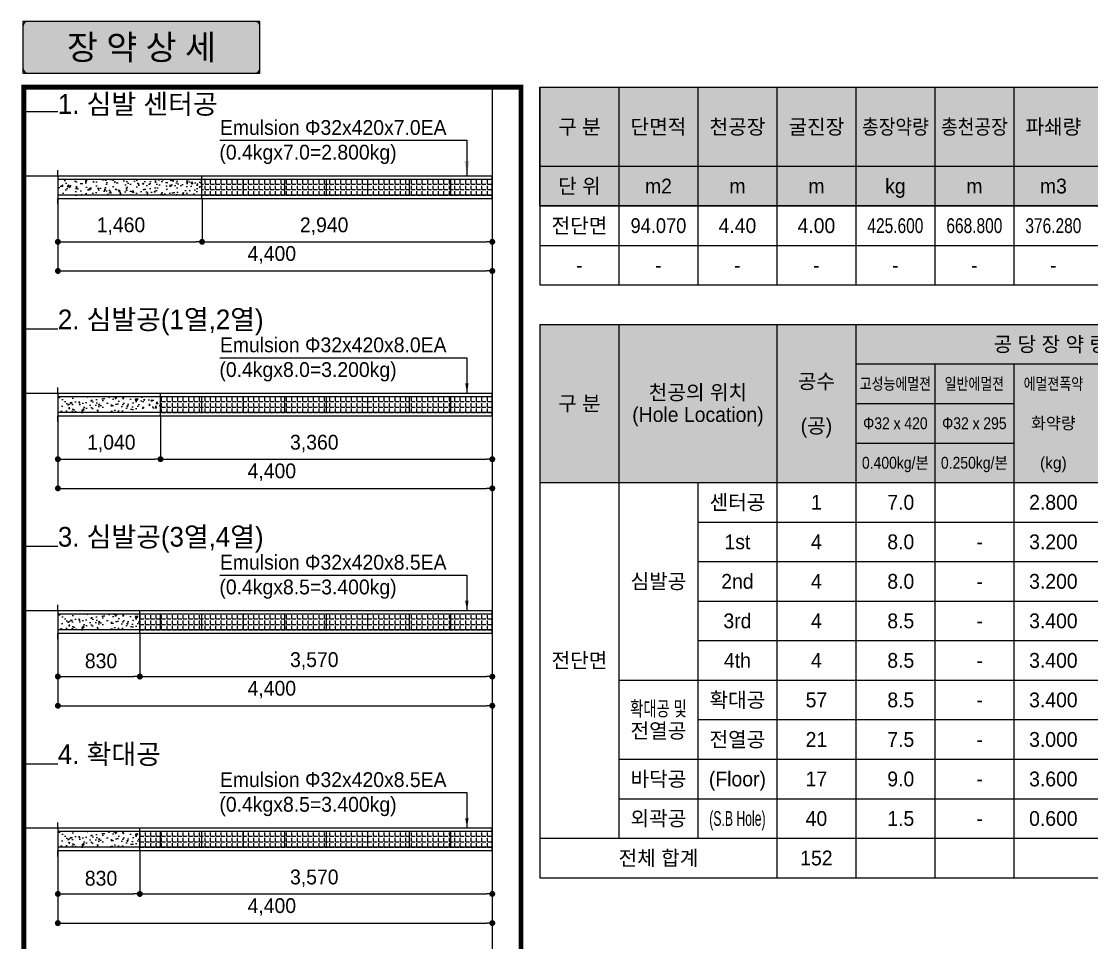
# Model space of a CAD drawing. Extents: x -689 to 317106, y 182884 to 219577.
# Drawn here: x 43775 to 54614, y 192654 to 201977 of the extents above; entities that cross this region are included whole.
import ezdxf
from ezdxf.enums import TextEntityAlignment as Align

# ---------------------------------------------------------------- set-up
doc = ezdxf.new("R2010")
doc.units = 0
doc.header["$LTSCALE"] = 500
doc.header["$MEASUREMENT"] = 0
doc.layers.get('DEFPOINTS').update_dxf_attribs({"color": 55})
doc.layers.add('0-21', color=21, linetype='Continuous', plot=False)
doc.layers.add('0-250line', color=250, linetype='Continuous', lineweight=9, true_color=0x333333)
doc.layers.add('0-251', color=7, linetype='Continuous', true_color=0x6e6e6e)
doc.layers.add('0-253', color=7, linetype='Continuous', true_color=0xcfcfcf)
for name, color, linetype in [('0-255', 52, 'Continuous'), ('A-DIM01', 1, 'Continuous'), ('CS-TABL-LIN1', 4, 'Continuous'), ('CS-TABL-LIN2', 1, 'Continuous'), ('CS-TABL-TEX2', 6, 'Continuous'), ('CS-TABL-TEX3', 7, 'Continuous'), ('TITLE', 6, 'Continuous'), ('TU-BLOCK-EXP', 1, 'Continuous'), ('TU-BLOCK-LIN', 3, 'Continuous'), ('TU-BLOCK-MA', 6, 'Continuous'), ('TU-HOLE-EXEC', 3, 'Continuous'), ('TU-HOLE-LIN1', 1, 'Continuous'), ('TU-LEAD-AR', 1, 'Continuous'), ('TU-LEAD-LINE', 1, 'Continuous'), ('TU-LEAD-TEX1', 3, 'Continuous'), ('TU-전색', 7, 'Continuous')]:
    doc.layers.add(name, color=color, linetype=linetype)
doc.styles.add('GTXT', font='')
doc.styles.add('돋움', font='')
doc.styles.add('돋움체', font='')
doc.styles.add('맑은고딕(굵게)', font='malgunbd.ttf')
doc.styles.add('일반문자', font='')
doc.styles.get('GTXT').set_extended_font_data('Dotum')
doc.styles.get('돋움').set_extended_font_data('Dotum')
doc.styles.get('돋움체').set_extended_font_data('Dotum')
doc.styles.get('일반문자').set_extended_font_data('Dotum')
doc.linetypes.add('CFZ008', pattern='A,0.9,-0.2,[106,KHCLINE.shx,S=0.00606,R=180,X=0,Y=0],0.9', length=2)
doc.dimstyles.new('D_50', dxfattribs={"dimscale": 50, "dimtxt": 3, "dimasz": 1.2, "dimexe": 0, "dimexo": 0, "dimgap": 1.2, "dimtad": 1, "dimdec": 0, "dimrnd": 0.0005, "dimdsep": 46, "dimlunit": 6, "dimtxsty": '돋움체', "dimblk": 'DOT', "dimcen": 0.09, "dimclrd": 1, "dimclre": 1, "dimclrt": 1, "dimaunit": 1, "dimadec": 0, "dimazin": 0, "dimtfac": 1, "dimtdec": 0, "dimtix": 1, "dimtmove": 2, "dimatfit": 0, "dimfxl": 1, "dimtvp": 2, "dimtolj": 1, "dimtzin": 0, "dimlwd": -1, "dimlwe": -1, "dimarcsym": 0})

# ---------------------------------------------------------------- blocks, each defined once
blk = doc.blocks.new('재료표제목')
at = {"layer": '0-253'}
h = blk.add_hatch(color=256, dxfattribs=at)
h.dxf.hatch_style = 1
h.paths.add_polyline_path([(0, 1600), (14400, 1600), (14400, 0), (0, 0)])
at = {"layer": 'CS-TABL-LIN1'}
for p, q in [((0, 1600), (0, 0)), ((0, 1600), (14400, 1600)), ((0, 0), (14400, 0))]:
    blk.add_line(p, q, dxfattribs=at)
at = {"layer": 'CS-TABL-LIN2'}
for p, q in [((800, 1600), (800, 0)), ((2400, 1600), (2400, 0)), ((3200, 1600), (3200, 0)), ((3200, 1200), (13600, 1200)), ((4000, 1200), (4000, 0)), ((4800, 1200), (4800, 0)), ((3200, 800), (4800, 800)), ((3200, 400), (4800, 400))]:
    blk.add_line(p, q, dxfattribs=at)
at = {"layer": 'CS-TABL-TEX2', "style": '일반문자'}
for s, height, p in [('공 당 장 약 량 (kg/Hole)', 150, (5600, 1400)), ('공수', 150, (2800, 1025)), ('천공의 위치', 150, (1600, 912)), ('구 분', 150, (400, 800)), ('(Hole Location)', 150, (1600, 688)), ('(공)', 150, (2800, 575)), ('화약량', 120, (5200, 600)), ('(kg)', 120, (5200, 200))]:
    blk.add_text(s, height=height, dxfattribs=at).set_placement(p, align=Align.MIDDLE_CENTER)
for s, width, p in [('고성능에멀젼', 0.8, (3600, 1000)), ('일반에멀젼', 0.8, (4400, 1000)), ('에멀젼폭약', 0.8, (5200, 1000)), ('Φ32ⅹ420', 0.9, (3600, 600)), ('Φ32ⅹ295', 0.9, (4400, 600)), ('0.400kg/본', 0.9, (3600, 200)), ('0.250kg/본', 0.9, (4400, 200))]:
    blk.add_text(s, height=120, dxfattribs=dict(at, width=width)).set_placement(p, align=Align.MIDDLE_CENTER)
blk = doc.blocks.new('장약제원제목')
at = {"layer": '0-253'}
h = blk.add_hatch(color=256, dxfattribs=at)
h.dxf.hatch_style = 1
h.paths.add_polyline_path([(500931, 27019), (515331, 27019), (515331, 25819), (500931, 25819)])
at = {"color": 4}
blk.add_lwpolyline([(500931, 27019), (515331, 27019), (515331, 25819), (500931, 25819)], close=True, dxfattribs=at)
at = {"layer": 'CS-TABL-LIN1'}
for p, q in [((500931, 27019), (500931, 25819)), ((500931, 27019), (515331, 27019)), ((500931, 25819), (515331, 25819))]:
    blk.add_line(p, q, dxfattribs=at)
at = {"layer": 'CS-TABL-LIN2'}
for p, q in [((501731, 27019), (501731, 25819)), ((502531, 27019), (502531, 25819)), ((503331, 27019), (503331, 25819)), ((504131, 27019), (504131, 25819)), ((504931, 27019), (504931, 25819)), ((505731, 27019), (505731, 25819)), ((500931, 26219), (515331, 26219))]:
    blk.add_line(p, q, dxfattribs=at)
at = {"layer": 'CS-TABL-TEX2', "style": '일반문자'}
for s, p in [('구 분', (501331, 26619)), ('단면적', (502131, 26619)), ('천공장', (502931, 26619)), ('굴진장', (503731, 26619)), ('파쇄량', (506131, 26619)), ('단 위', (501331, 26019)), ('m2', (502131, 26019)), ('m', (502931, 26019)), ('m', (503731, 26019)), ('kg', (504531, 26019)), ('m', (505331, 26019)), ('m3', (506131, 26019))]:
    blk.add_text(s, height=150, dxfattribs=at).set_placement(p, align=Align.MIDDLE_CENTER)
at = {"layer": 'CS-TABL-TEX2', "style": '일반문자', "width": 0.9}
for s, p in [('총장약량', (504531, 26619)), ('총천공장', (505331, 26619))]:
    blk.add_text(s, height=150, dxfattribs=at).set_placement(p, align=Align.MIDDLE_CENTER)
blk = doc.blocks.new('_Dot')
at = {"color": 0, "linetype": 'ByBlock', "lineweight": -2}
blk.add_line((-0.5, 0), (-1, 0), dxfattribs=at)
at = {"color": 0, "linetype": 'ByBlock', "const_width": 0.5}
blk.add_lwpolyline([(-0.25, 0, 1), (0.25, 0, 1)], format="xyb", close=True, dxfattribs=at)
blk = doc.blocks.new('*D91')
at = {"layer": 'A-DIM01', "color": 1, "ltscale": 10, "transparency": 16777216}
for p, q in [((44144, 200186), (44144, 199746)), ((45604, 200185), (45604, 199746)), ((44204, 199746), (45544, 199746))]:
    blk.add_line(p, q, dxfattribs=at)
at = {"layer": 'DEFPOINTS', "color": 0, "ltscale": 10, "transparency": 16777216}
for p in [(44144, 200186), (45604, 200185), (45604, 199746)]:
    blk.add_point(p, dxfattribs=at)
at = {"layer": 'A-DIM01', "color": 1, "ltscale": 10, "transparency": 16777216, "xscale": 60, "yscale": 60, "zscale": 60, "rotation": 180}
blk.add_blockref('_Dot', (44144, 199746), dxfattribs=at)
at = {"layer": 'A-DIM01', "color": 1, "ltscale": 10, "transparency": 16777216, "xscale": 60, "yscale": 60, "zscale": 60}
blk.add_blockref('_Dot', (45604, 199746), dxfattribs=at)
at = {"layer": 'A-DIM01', "color": 1, "ltscale": 10, "transparency": 16777216, "insert": (44783, 199904), "char_height": 150, "attachment_point": 5, "style": '돋움체'}
blk.add_mtext('\\A1;1,460', dxfattribs=at)
blk = doc.blocks.new('*D92')
at = {"layer": 'A-DIM01', "color": 1, "ltscale": 10, "transparency": 16777216}
for p, q in [((45604, 200186), (45604, 199746)), ((48544, 200186), (48544, 199746)), ((45664, 199746), (48484, 199746))]:
    blk.add_line(p, q, dxfattribs=at)
at = {"layer": 'DEFPOINTS', "color": 0, "ltscale": 10, "transparency": 16777216}
for p in [(45604, 200186), (48544, 200186), (48544, 199746)]:
    blk.add_point(p, dxfattribs=at)
at = {"layer": 'A-DIM01', "color": 1, "ltscale": 10, "transparency": 16777216, "xscale": 60, "yscale": 60, "zscale": 60, "rotation": 180}
blk.add_blockref('_Dot', (45604, 199746), dxfattribs=at)
at = {"layer": 'A-DIM01', "color": 1, "ltscale": 10, "transparency": 16777216, "xscale": 60, "yscale": 60, "zscale": 60}
blk.add_blockref('_Dot', (48544, 199746), dxfattribs=at)
at = {"layer": 'A-DIM01', "color": 1, "ltscale": 10, "transparency": 16777216, "insert": (46841, 199904), "char_height": 150, "attachment_point": 5, "style": '돋움체'}
blk.add_mtext('\\A1;2,940', dxfattribs=at)
blk = doc.blocks.new('*D93')
at = {"layer": 'A-DIM01', "color": 1, "ltscale": 10, "transparency": 16777216}
for p, q in [((44144, 199921), (44144, 199451)), ((48544, 199921), (48544, 199451)), ((44204, 199451), (48484, 199451))]:
    blk.add_line(p, q, dxfattribs=at)
at = {"layer": 'DEFPOINTS', "color": 0, "ltscale": 10, "transparency": 16777216}
for p in [(44144, 199921), (48544, 199921), (48544, 199451)]:
    blk.add_point(p, dxfattribs=at)
at = {"layer": 'A-DIM01', "color": 1, "ltscale": 10, "transparency": 16777216, "xscale": 60, "yscale": 60, "zscale": 60, "rotation": 180}
blk.add_blockref('_Dot', (44144, 199451), dxfattribs=at)
at = {"layer": 'A-DIM01', "color": 1, "ltscale": 10, "transparency": 16777216, "xscale": 60, "yscale": 60, "zscale": 60}
blk.add_blockref('_Dot', (48544, 199451), dxfattribs=at)
at = {"layer": 'A-DIM01', "color": 1, "ltscale": 10, "transparency": 16777216, "insert": (46311, 199614), "char_height": 150, "attachment_point": 5, "style": '돋움체'}
blk.add_mtext('\\A1;4,400', dxfattribs=at)
blk = doc.blocks.new('H_s_em_32x420x400NN')
at = {"layer": 'TU-BLOCK-MA'}
h = blk.add_hatch(dxfattribs=at)
h.set_pattern_fill('ANGLE', color=1, scale=200, style=0)
h.set_pattern_definition([(0, (-263630.704, 416974.19), (0, 55), [40, -15]), (90, (-263630.704, 416974.19), (-55, 3e-15), [40, -15])])
h.paths.add_polyline_path([(0, 160), (0, 0), (420, 0), (420, 160)])
at = {"layer": 'TU-BLOCK-MA', "color": 7}
for p, q in [((420, 160), (0, 160)), ((0, 0), (0, 160)), ((420, 0), (420, 160)), ((420, 0), (0, 0))]:
    blk.add_line(p, q, dxfattribs=at)
at = {"layer": 'TU-BLOCK-MA', "color": 1}
blk.add_line((0, 0), (0, 160), dxfattribs=at)
blk = doc.blocks.new('*D94')
at = {"layer": 'A-DIM01', "color": 1, "ltscale": 10, "transparency": 16777216}
for p, q in [((44144, 195786), (44144, 195346)), ((44974, 195786), (44974, 195346)), ((44204, 195346), (44914, 195346))]:
    blk.add_line(p, q, dxfattribs=at)
at = {"layer": 'DEFPOINTS', "color": 0, "ltscale": 10, "transparency": 16777216}
for p in [(44144, 195786), (44974, 195786), (44974, 195346)]:
    blk.add_point(p, dxfattribs=at)
at = {"layer": 'A-DIM01', "color": 1, "ltscale": 10, "transparency": 16777216, "xscale": 60, "yscale": 60, "zscale": 60, "rotation": 180}
blk.add_blockref('_Dot', (44144, 195346), dxfattribs=at)
at = {"layer": 'A-DIM01', "color": 1, "ltscale": 10, "transparency": 16777216, "xscale": 60, "yscale": 60, "zscale": 60}
blk.add_blockref('_Dot', (44974, 195346), dxfattribs=at)
at = {"layer": 'A-DIM01', "color": 1, "ltscale": 10, "transparency": 16777216, "insert": (44581, 195504), "char_height": 150, "attachment_point": 5, "style": '돋움체'}
blk.add_mtext('\\A1;830', dxfattribs=at)
blk = doc.blocks.new('*D95')
at = {"layer": 'A-DIM01', "color": 1, "ltscale": 10, "transparency": 16777216}
for p, q in [((44974, 195786), (44974, 195346)), ((48544, 195786), (48544, 195346)), ((45034, 195346), (48484, 195346))]:
    blk.add_line(p, q, dxfattribs=at)
at = {"layer": 'DEFPOINTS', "color": 0, "ltscale": 10, "transparency": 16777216}
for p in [(44974, 195786), (48544, 195786), (48544, 195346)]:
    blk.add_point(p, dxfattribs=at)
at = {"layer": 'A-DIM01', "color": 1, "ltscale": 10, "transparency": 16777216, "xscale": 60, "yscale": 60, "zscale": 60, "rotation": 180}
blk.add_blockref('_Dot', (44974, 195346), dxfattribs=at)
at = {"layer": 'A-DIM01', "color": 1, "ltscale": 10, "transparency": 16777216, "xscale": 60, "yscale": 60, "zscale": 60}
blk.add_blockref('_Dot', (48544, 195346), dxfattribs=at)
at = {"layer": 'A-DIM01', "color": 1, "ltscale": 10, "transparency": 16777216, "insert": (46741, 195504), "char_height": 150, "attachment_point": 5, "style": '돋움체'}
blk.add_mtext('\\A1;3,570', dxfattribs=at)
blk = doc.blocks.new('*D96')
at = {"layer": 'A-DIM01', "color": 1, "ltscale": 10, "transparency": 16777216}
for p, q in [((44144, 195521), (44144, 195051)), ((48544, 195521), (48544, 195051)), ((44204, 195051), (48484, 195051))]:
    blk.add_line(p, q, dxfattribs=at)
at = {"layer": 'DEFPOINTS', "color": 0, "ltscale": 10, "transparency": 16777216}
for p in [(44144, 195521), (48544, 195521), (48544, 195051)]:
    blk.add_point(p, dxfattribs=at)
at = {"layer": 'A-DIM01', "color": 1, "ltscale": 10, "transparency": 16777216, "xscale": 60, "yscale": 60, "zscale": 60, "rotation": 180}
blk.add_blockref('_Dot', (44144, 195051), dxfattribs=at)
at = {"layer": 'A-DIM01', "color": 1, "ltscale": 10, "transparency": 16777216, "xscale": 60, "yscale": 60, "zscale": 60}
blk.add_blockref('_Dot', (48544, 195051), dxfattribs=at)
at = {"layer": 'A-DIM01', "color": 1, "ltscale": 10, "transparency": 16777216, "insert": (46311, 195214), "char_height": 150, "attachment_point": 5, "style": '돋움체'}
blk.add_mtext('\\A1;4,400', dxfattribs=at)
blk = doc.blocks.new('*D86')
at = {"layer": 'A-DIM01', "color": 1, "ltscale": 10, "transparency": 16777216}
for p, q in [((44144, 197986), (44144, 197546)), ((45184, 197985), (45184, 197546)), ((44204, 197546), (45124, 197546))]:
    blk.add_line(p, q, dxfattribs=at)
at = {"layer": 'DEFPOINTS', "color": 0, "ltscale": 10, "transparency": 16777216}
for p in [(44144, 197986), (45184, 197985), (45184, 197546)]:
    blk.add_point(p, dxfattribs=at)
at = {"layer": 'A-DIM01', "color": 1, "ltscale": 10, "transparency": 16777216, "xscale": 60, "yscale": 60, "zscale": 60, "rotation": 180}
blk.add_blockref('_Dot', (44144, 197546), dxfattribs=at)
at = {"layer": 'A-DIM01', "color": 1, "ltscale": 10, "transparency": 16777216, "xscale": 60, "yscale": 60, "zscale": 60}
blk.add_blockref('_Dot', (45184, 197546), dxfattribs=at)
at = {"layer": 'A-DIM01', "color": 1, "ltscale": 10, "transparency": 16777216, "insert": (44685, 197704), "char_height": 150, "attachment_point": 5, "style": '돋움체'}
blk.add_mtext('\\A1;1,040', dxfattribs=at)
blk = doc.blocks.new('*D87')
at = {"layer": 'A-DIM01', "color": 1, "ltscale": 10, "transparency": 16777216}
for p, q in [((45184, 197986), (45184, 197546)), ((48544, 197986), (48544, 197546)), ((45244, 197546), (48484, 197546))]:
    blk.add_line(p, q, dxfattribs=at)
at = {"layer": 'DEFPOINTS', "color": 0, "ltscale": 10, "transparency": 16777216}
for p in [(45184, 197986), (48544, 197986), (48544, 197546)]:
    blk.add_point(p, dxfattribs=at)
at = {"layer": 'A-DIM01', "color": 1, "ltscale": 10, "transparency": 16777216, "xscale": 60, "yscale": 60, "zscale": 60, "rotation": 180}
blk.add_blockref('_Dot', (45184, 197546), dxfattribs=at)
at = {"layer": 'A-DIM01', "color": 1, "ltscale": 10, "transparency": 16777216, "xscale": 60, "yscale": 60, "zscale": 60}
blk.add_blockref('_Dot', (48544, 197546), dxfattribs=at)
at = {"layer": 'A-DIM01', "color": 1, "ltscale": 10, "transparency": 16777216, "insert": (46741, 197704), "char_height": 150, "attachment_point": 5, "style": '돋움체'}
blk.add_mtext('\\A1;3,360', dxfattribs=at)
blk = doc.blocks.new('*D88')
at = {"layer": 'A-DIM01', "color": 1, "ltscale": 10, "transparency": 16777216}
for p, q in [((44144, 197721), (44144, 197251)), ((48544, 197721), (48544, 197251)), ((44204, 197251), (48484, 197251))]:
    blk.add_line(p, q, dxfattribs=at)
at = {"layer": 'DEFPOINTS', "color": 0, "ltscale": 10, "transparency": 16777216}
for p in [(44144, 197721), (48544, 197721), (48544, 197251)]:
    blk.add_point(p, dxfattribs=at)
at = {"layer": 'A-DIM01', "color": 1, "ltscale": 10, "transparency": 16777216, "xscale": 60, "yscale": 60, "zscale": 60, "rotation": 180}
blk.add_blockref('_Dot', (44144, 197251), dxfattribs=at)
at = {"layer": 'A-DIM01', "color": 1, "ltscale": 10, "transparency": 16777216, "xscale": 60, "yscale": 60, "zscale": 60}
blk.add_blockref('_Dot', (48544, 197251), dxfattribs=at)
at = {"layer": 'A-DIM01', "color": 1, "ltscale": 10, "transparency": 16777216, "insert": (46311, 197414), "char_height": 150, "attachment_point": 5, "style": '돋움체'}
blk.add_mtext('\\A1;4,400', dxfattribs=at)
blk = doc.blocks.new('H_s_em_32x420x200(0.5ea)N')
at = {"layer": 'TU-HOLE-LIN1'}
h = blk.add_hatch(dxfattribs=at)
h.set_pattern_fill('ANGLE', color=256, scale=200, style=0)
h.set_pattern_definition([(0, (-268359.106, 418294.2), (0, 55), [40, -15]), (90, (-268359.106, 418294.2), (-55, 3e-15), [40, -15])])
h.paths.add_polyline_path([(0, 160), (0, 0), (210, 0), (210, 160)])
at = {"layer": 'TU-BLOCK-MA', "color": 7}
for p, q in [((210, 160), (0, 160)), ((0, 0), (0, 160)), ((210, 0), (210, 160)), ((210, 0), (0, 0))]:
    blk.add_line(p, q, dxfattribs=at)
blk = doc.blocks.new('*D61')
at = {"layer": 'A-DIM01', "color": 1, "ltscale": 10, "transparency": 16777216}
for p, q in [((44144, 193586), (44144, 193146)), ((44974, 193586), (44974, 193146)), ((44204, 193146), (44914, 193146))]:
    blk.add_line(p, q, dxfattribs=at)
at = {"layer": 'DEFPOINTS', "color": 0, "ltscale": 10, "transparency": 16777216}
for p in [(44144, 193586), (44974, 193586), (44974, 193146)]:
    blk.add_point(p, dxfattribs=at)
at = {"layer": 'A-DIM01', "color": 1, "ltscale": 10, "transparency": 16777216, "xscale": 60, "yscale": 60, "zscale": 60, "rotation": 180}
blk.add_blockref('_Dot', (44144, 193146), dxfattribs=at)
at = {"layer": 'A-DIM01', "color": 1, "ltscale": 10, "transparency": 16777216, "xscale": 60, "yscale": 60, "zscale": 60}
blk.add_blockref('_Dot', (44974, 193146), dxfattribs=at)
at = {"layer": 'A-DIM01', "color": 1, "ltscale": 10, "transparency": 16777216, "insert": (44581, 193304), "char_height": 150, "attachment_point": 5, "style": '돋움체'}
blk.add_mtext('\\A1;830', dxfattribs=at)
blk = doc.blocks.new('*D62')
at = {"layer": 'A-DIM01', "color": 1, "ltscale": 10, "transparency": 16777216}
for p, q in [((44974, 193586), (44974, 193146)), ((48544, 193586), (48544, 193146)), ((45034, 193146), (48484, 193146))]:
    blk.add_line(p, q, dxfattribs=at)
at = {"layer": 'DEFPOINTS', "color": 0, "ltscale": 10, "transparency": 16777216}
for p in [(44974, 193586), (48544, 193586), (48544, 193146)]:
    blk.add_point(p, dxfattribs=at)
at = {"layer": 'A-DIM01', "color": 1, "ltscale": 10, "transparency": 16777216, "xscale": 60, "yscale": 60, "zscale": 60, "rotation": 180}
blk.add_blockref('_Dot', (44974, 193146), dxfattribs=at)
at = {"layer": 'A-DIM01', "color": 1, "ltscale": 10, "transparency": 16777216, "xscale": 60, "yscale": 60, "zscale": 60}
blk.add_blockref('_Dot', (48544, 193146), dxfattribs=at)
at = {"layer": 'A-DIM01', "color": 1, "ltscale": 10, "transparency": 16777216, "insert": (46741, 193304), "char_height": 150, "attachment_point": 5, "style": '돋움체'}
blk.add_mtext('\\A1;3,570', dxfattribs=at)
blk = doc.blocks.new('*D63')
at = {"layer": 'A-DIM01', "color": 1, "ltscale": 10, "transparency": 16777216}
for p, q in [((44144, 193321), (44144, 192851)), ((48544, 193321), (48544, 192851)), ((44204, 192851), (48484, 192851))]:
    blk.add_line(p, q, dxfattribs=at)
at = {"layer": 'DEFPOINTS', "color": 0, "ltscale": 10, "transparency": 16777216}
for p in [(44144, 193321), (48544, 193321), (48544, 192851)]:
    blk.add_point(p, dxfattribs=at)
at = {"layer": 'A-DIM01', "color": 1, "ltscale": 10, "transparency": 16777216, "xscale": 60, "yscale": 60, "zscale": 60, "rotation": 180}
blk.add_blockref('_Dot', (44144, 192851), dxfattribs=at)
at = {"layer": 'A-DIM01', "color": 1, "ltscale": 10, "transparency": 16777216, "xscale": 60, "yscale": 60, "zscale": 60}
blk.add_blockref('_Dot', (48544, 192851), dxfattribs=at)
at = {"layer": 'A-DIM01', "color": 1, "ltscale": 10, "transparency": 16777216, "insert": (46311, 193014), "char_height": 150, "attachment_point": 5, "style": '돋움체'}
blk.add_mtext('\\A1;4,400', dxfattribs=at)

msp = doc.modelspace()

# ---------------------------------------------------------------- hatches: boundary and pattern name
at = {"layer": '0-250line'}
h = msp.add_hatch(color=256, dxfattribs=at)
edge = h.paths.add_edge_path()
edge.add_line((46190.69074, 201715.15052), (46190.69074, 201927.73759))
edge.add_arc((46141.73935, 201927.73759), 48.95139, 0.000000429, 90.000000429)
edge.add_line((46141.73935, 201976.68898), (43839.64213, 201976.68898))
edge.add_arc((43839.64213, 201927.73759), 48.95139, 89.999999937, 179.999999937)
edge.add_line((43790.69074, 201927.73759), (43790.69074, 201502.56345))
edge.add_arc((43839.64213, 201502.56345), 48.95139, 179.999999879, 269.999999879)
edge.add_line((43839.64213, 201453.61206), (46141.73935, 201453.61206))
edge.add_arc((46141.73935, 201502.56345), 48.95139, 269.999999755, 359.999999755)
edge.add_line((46190.69074, 201502.56345), (46190.69074, 201715.15052))
at = {"layer": 'TU-전색'}
h = msp.add_hatch(dxfattribs=at)
h.set_pattern_fill('AR-CONC', color=256, scale=20, style=0)
h.set_pattern_definition([(50, (-213648.47, 617167.61), (143.452037, -12.550427), [15, -165]), (355, (-213648.47, 617167.61), (-27.750267, 150.438427), [12, -132]), (100.4514, (-213636.52, 617166.56), (115.701876, 137.88791), [12.74804, -140.228422]), (46.1842, (-213648.47, 617207.61), (213.44821, -33.1038), [22.5, -247.5]), (96.6356, (-213630.69, 617204.85), (186.93254, 194.82357), [19.12206, -210.3426]), (351.1842, (-213648.47, 617207.6), (186.93239, 194.82372), [18, -198]), (21, (-213628.47, 617197.61), (119.38141, -80.523778), [15, -165]), (326, (-213628.47, 617197.61), (48.663066, 145.03001), [12, -132]), (71.4514, (-213618.52, 617190.9), (168.044526, 64.5061), [12.74804, -140.228422]), (37.5, (-213648.473, 617167.61), (2.431971, 66.578771), [0, -130.4, 0, -134, 0, -132.5]), (7.5, (-213648.47, 617167.61), (52.613907, 78.882342), [0, -76.4, 0, -127.4, 0, -50.5]), (327.5, (-213693.073, 617167.61), (106.764487, -4.5109743), [0, -50, 0, -156, 0, -207]), (317.5, (-213713.07, 617167.61), (116.637234, 20.020996), [0, -65, 0, -103.6, 0, -147])])
h.paths.add_polyline_path([(45603.68294, 200218.36053), (45603.68294, 200378.36053), (44143.68294, 200378.36053), (44143.68294, 200218.36053)])
h = msp.add_hatch(dxfattribs=at)
h.set_pattern_fill('AR-CONC', color=256, scale=20, style=0)
h.set_pattern_definition([(50, (-231611.82, 618567.61), (143.452037, -12.550427), [15, -165]), (355, (-231611.82, 618567.61), (-27.750267, 150.438427), [12, -132]), (100.4514, (-231599.87, 618566.56), (115.701876, 137.88791), [12.74804, -140.228422]), (46.1842, (-231611.82, 618607.61), (213.44821, -33.1038), [22.5, -247.5]), (96.6356, (-231594.03, 618604.85), (186.93254, 194.82357), [19.12206, -210.3426]), (351.1842, (-231611.82, 618607.6), (186.93239, 194.82372), [18, -198]), (21, (-231591.82, 618597.61), (119.38141, -80.523778), [15, -165]), (326, (-231591.82, 618597.61), (48.663066, 145.03001), [12, -132]), (71.4514, (-231581.87, 618590.9), (168.044526, 64.5061), [12.74804, -140.228422]), (37.5, (-231611.82, 618567.61), (2.431971, 66.578771), [0, -130.4, 0, -134, 0, -132.5]), (7.5, (-231611.82, 618567.61), (52.613907, 78.882342), [0, -76.4, 0, -127.4, 0, -50.5]), (327.5, (-231656.42, 618567.61), (106.764487, -4.5109743), [0, -50, 0, -156, 0, -207]), (317.5, (-231676.42, 618567.61), (116.637234, 20.020996), [0, -65, 0, -103.6, 0, -147])])
h.paths.add_polyline_path([(45183.68294, 198018.36053), (45183.68294, 198178.36053), (44157.37217, 198178.36053), (44157.37217, 198018.36053)])
h = msp.add_hatch(dxfattribs=at)
h.set_pattern_fill('AR-CONC', color=256, scale=20, style=0)
h.set_pattern_definition([(50, (-231611.82, 616367.61), (143.452037, -12.550427), [15, -165]), (355, (-231611.82, 616367.61), (-27.750267, 150.438427), [12, -132]), (100.4514, (-231599.87, 616366.56), (115.701876, 137.88791), [12.74804, -140.228422]), (46.1842, (-231611.82, 616407.61), (213.44821, -33.1038), [22.5, -247.5]), (96.6356, (-231594.03, 616404.85), (186.93254, 194.82357), [19.12206, -210.3426]), (351.1842, (-231611.82, 616407.6), (186.93239, 194.82372), [18, -198]), (21, (-231591.82, 616397.61), (119.38141, -80.523778), [15, -165]), (326, (-231591.82, 616397.61), (48.663066, 145.03001), [12, -132]), (71.4514, (-231581.87, 616390.9), (168.044526, 64.5061), [12.74804, -140.228422]), (37.5, (-231611.82, 616367.61), (2.431971, 66.578771), [0, -130.4, 0, -134, 0, -132.5]), (7.5, (-231611.82, 616367.61), (52.613907, 78.882342), [0, -76.4, 0, -127.4, 0, -50.5]), (327.5, (-231656.42, 616367.61), (106.764487, -4.5109743), [0, -50, 0, -156, 0, -207]), (317.5, (-231676.42, 616367.61), (116.637234, 20.020996), [0, -65, 0, -103.6, 0, -147])])
h.paths.add_polyline_path([(44973.68294, 195818.36053), (44973.68294, 195978.36053), (44157.37217, 195978.36053), (44157.37217, 195818.36053)])
h = msp.add_hatch(dxfattribs=at)
h.set_pattern_fill('AR-CONC', color=256, scale=20, style=0)
h.set_pattern_definition([(50, (-231611.82, 614167.61), (143.452037, -12.550427), [15, -165]), (355, (-231611.82, 614167.61), (-27.750267, 150.438427), [12, -132]), (100.4514, (-231599.87, 614166.56), (115.701876, 137.88791), [12.74804, -140.228422]), (46.1842, (-231611.82, 614207.61), (213.44821, -33.1038), [22.5, -247.5]), (96.6356, (-231594.03, 614204.85), (186.93254, 194.82357), [19.12206, -210.3426]), (351.1842, (-231611.82, 614207.6), (186.93239, 194.82372), [18, -198]), (21, (-231591.82, 614197.61), (119.38141, -80.523778), [15, -165]), (326, (-231591.82, 614197.61), (48.663066, 145.03001), [12, -132]), (71.4514, (-231581.87, 614190.9), (168.044526, 64.5061), [12.74804, -140.228422]), (37.5, (-231611.82, 614167.61), (2.431971, 66.578771), [0, -130.4, 0, -134, 0, -132.5]), (7.5, (-231611.82, 614167.61), (52.613907, 78.882342), [0, -76.4, 0, -127.4, 0, -50.5]), (327.5, (-231656.42, 614167.61), (106.764487, -4.5109743), [0, -50, 0, -156, 0, -207]), (317.5, (-231676.42, 614167.61), (116.637234, 20.020996), [0, -65, 0, -103.6, 0, -147])])
h.paths.add_polyline_path([(44973.68294, 193618.36053), (44973.68294, 193778.36053), (44157.37217, 193778.36053), (44157.37217, 193618.36053)])

# ---------------------------------------------------------------- linework, layer by layer
at = {"layer": '0-21'}
msp.add_lwpolyline([(46190.69074, 201976.68898), (43790.69074, 201976.68898), (43790.69074, 201453.61206), (46190.69074, 201453.61206), (46190.69074, 201976.68898)], close=True, dxfattribs=at)
at = {"layer": '0-250line', "lineweight": 0}
msp.add_lwpolyline([(46190.69074, 201715.15052), (46190.69074, 201927.73759, 0.4142135624), (46141.73935, 201976.68898), (43839.64213, 201976.68898, 0.4142135624), (43790.69074, 201927.73759), (43790.69074, 201502.56345, 0.4142135624), (43839.64213, 201453.61206), (46141.73935, 201453.61206, 0.4142135624), (46190.69074, 201502.56345)], format="xyb", close=True, dxfattribs=at)
at = {"layer": '0-251', "const_width": 50}
msp.add_lwpolyline([(43799.56953, 201309.94733), (48834.80416, 201309.94733), (48834.80416, 186134.30698), (43799.56953, 186134.30698)], close=True, dxfattribs=at)
at = {"layer": 'CS-TABL-LIN1'}
for p, q in [((49026.58188, 200109.94733), (49026.58188, 199309.94733)), ((49026.58188, 199309.94733), (63426.58188, 199309.94733)), ((49026.58188, 197309.94733), (49026.58188, 193309.94733)), ((49026.58188, 193309.94733), (63426.58188, 193309.94733))]:
    msp.add_line(p, q, dxfattribs=at)
at = {"layer": 'CS-TABL-LIN2'}
for p, q in [((49826.58188, 200109.94733), (49826.58188, 199309.94733)), ((50626.58188, 200109.94733), (50626.58188, 199309.94733)), ((51426.58188, 200109.94733), (51426.58188, 199309.94733)), ((52226.58188, 200109.94733), (52226.58188, 199309.94733)), ((53026.58188, 200109.94733), (53026.58188, 199309.94733)), ((53826.58188, 200109.94733), (53826.58188, 199309.94733)), ((49026.58188, 199709.94733), (63426.58188, 199709.94733)), ((49826.58188, 197309.94733), (49826.58188, 193709.94733)), ((50626.58188, 197309.94733), (50626.58188, 193709.94733)), ((51426.58188, 197309.94733), (51426.58188, 193309.94733)), ((52226.58188, 197309.94733), (52226.58188, 193309.94733)), ((53026.58188, 197309.94733), (53026.58188, 193309.94733)), ((53826.58188, 197309.94733), (53826.58188, 193309.94733)), ((50626.58188, 196909.94733), (62626.58188, 196909.94733)), ((50626.58188, 196509.94733), (62626.58188, 196509.94733)), ((50626.58188, 196109.94733), (62626.58188, 196109.94733)), ((50626.58188, 195709.94733), (62626.58188, 195709.94733)), ((49826.58188, 195309.94733), (62626.58188, 195309.94733)), ((50626.58188, 194909.94733), (62626.58188, 194909.94733)), ((49826.58188, 194509.94733), (62626.58188, 194509.94733)), ((49826.58188, 194109.94733), (62626.58188, 194109.94733)), ((49026.58188, 193709.94733), (62626.58188, 193709.94733))]:
    msp.add_line(p, q, dxfattribs=at)
at = {"layer": 'DEFPOINTS'}
for p, q in [((43799.56953, 201309.94733), (48843.68294, 201309.94733)), ((48543.68294, 201309.94733), (48543.68294, 186134.30698)), ((44143.68294, 201060.86053), (43799.56953, 201060.86053)), ((48543.68294, 200410.86053), (43799.56953, 200410.86053)), ((48543.68294, 200378.36053), (44143.68294, 200378.36053)), ((45603.68294, 200185.86053), (45603.68294, 200410.86053)), ((48543.68294, 200218.36053), (44143.68294, 200218.36053)), ((44143.68294, 198860.86053), (43799.56953, 198860.86053)), ((48543.68294, 198210.86053), (43799.56953, 198210.86053)), ((48543.68294, 198178.36053), (44143.68294, 198178.36053)), ((45183.68294, 197985.86053), (45183.68294, 198210.86053)), ((48543.68294, 198018.36053), (44143.68294, 198018.36053)), ((44143.68294, 196660.86053), (43799.56953, 196660.86053)), ((48543.68294, 196010.86053), (43799.56953, 196010.86053)), ((48543.68294, 195978.36053), (44143.68294, 195978.36053)), ((44973.68294, 195785.86053), (44973.68294, 196010.86053)), ((48543.68294, 195818.36053), (44143.68294, 195818.36053)), ((44143.68294, 194460.86053), (43799.56953, 194460.86053)), ((48543.68294, 193810.86053), (43799.56953, 193810.86053)), ((44973.68294, 193585.86053), (44973.68294, 193810.86053)), ((48543.68294, 193778.36053), (44143.68294, 193778.36053)), ((48543.68294, 193618.36053), (44143.68294, 193618.36053))]:
    msp.add_line(p, q, dxfattribs=at)
at = {"layer": 'DEFPOINTS', "linetype": 'ByBlock', "ltscale": 10}
for p, q in [((44143.68294, 200410.86053), (44143.68294, 200185.86053)), ((44143.68294, 198210.86053), (44143.68294, 197985.86053)), ((44143.68294, 196010.86053), (44143.68294, 195785.86053)), ((44143.68294, 193810.86053), (44143.68294, 193585.86053))]:
    msp.add_line(p, q, dxfattribs=at)
at = {"layer": 'DEFPOINTS'}
msp.add_lwpolyline([(43799.56953, 201309.94733), (48843.68294, 201309.94733), (48834.80416, 186134.30698), (43790.69074, 186134.30698)], close=True, dxfattribs=at)
at = {"layer": 'TU-BLOCK-LIN'}
for p, q in [((44143.68294, 200410.86053), (44143.68294, 200470.76683)), ((44143.68294, 200125.95422), (44143.68294, 200185.86053))]:
    msp.add_line(p, q, dxfattribs=at)
at = {"layer": 'TU-BLOCK-LIN', "linetype": 'CFZ008', "ltscale": 0.5}
msp.add_lwpolyline([(44143.68294, 200185.86053), (48543.68294, 200185.86053), (48543.68294, 200410.86053), (44143.68294, 200410.86053)], dxfattribs=at)
at = {"layer": 'TU-HOLE-EXEC'}
for p, q in [((44143.68294, 198210.86053), (44143.68294, 198270.76683)), ((44143.68294, 197925.95422), (44143.68294, 197985.86053)), ((44143.68294, 196010.86053), (44143.68294, 196070.76683)), ((44143.68294, 195725.95422), (44143.68294, 195785.86053)), ((44143.68294, 193810.86053), (44143.68294, 193870.76683)), ((44143.68294, 193525.95422), (44143.68294, 193585.86053))]:
    msp.add_line(p, q, dxfattribs=at)
at = {"layer": 'TU-HOLE-EXEC', "linetype": 'CFZ008', "ltscale": 0.5}
for p, q in [((48543.68294, 197985.86053), (48543.68294, 198210.86053)), ((48543.68294, 195785.86053), (48543.68294, 196010.86053)), ((48543.68294, 193585.86053), (48543.68294, 193810.86053))]:
    msp.add_line(p, q, dxfattribs=at)
for points in [[(44143.68294, 197985.86053), (48543.68294, 197985.86053), (48543.68294, 198210.86053), (44143.68294, 198210.86053)], [(44143.68294, 195785.86053), (48543.68294, 195785.86053), (48543.68294, 196010.86053), (44143.68294, 196010.86053)], [(44143.68294, 193585.86053), (48543.68294, 193585.86053), (48543.68294, 193810.86053), (44143.68294, 193810.86053)]]:
    msp.add_lwpolyline(points, dxfattribs=at)
at = {"layer": 'TU-LEAD-AR'}
for points in [[(48261.50255, 200562.95052), (48287.29171, 200413.08418), (48311.50186, 200563.21369)], [(48270.09894, 198312.99507), (48287.29171, 198213.08418), (48303.43181, 198313.17052)], [(48270.09894, 196112.99507), (48287.29171, 196013.08418), (48303.43181, 196113.17052)], [(48270.09894, 193912.99507), (48287.29171, 193813.08418), (48303.43181, 193913.17052)]]:
    msp.add_solid(points, dxfattribs=at)
at = {"layer": 'TU-LEAD-LINE', "linetype": 'Continuous'}
for p, q in [((45785.82179, 200773.64004), (48287.29171, 200773.64004)), ((48287.29171, 200773.64004), (48287.29171, 200413.08418)), ((45785.82179, 198573.64004), (48287.29171, 198573.64004)), ((48287.29171, 198573.64004), (48287.29171, 198213.08418)), ((45785.82179, 196373.64004), (48287.29171, 196373.64004)), ((48287.29171, 196373.64004), (48287.29171, 196013.08418)), ((45785.82179, 194173.64004), (48287.29171, 194173.64004)), ((48287.29171, 194173.64004), (48287.29171, 193813.08418))]:
    msp.add_line(p, q, dxfattribs=at)

# ---------------------------------------------------------------- block references
for name, p in [('장약제원제목', (-451904.23408, 174291.16701)), ('재료표제목', (49026.58188, 197309.94733))]:
    msp.add_blockref(name, p)
at = {"layer": 'TU-BLOCK-EXP'}
for name, p in [('H_s_em_32x420x400NN', (45183.68294, 198018.36053)), ('H_s_em_32x420x400NN', (45603.68294, 198018.36053)), ('H_s_em_32x420x400NN', (46023.68294, 198018.36053)), ('H_s_em_32x420x400NN', (46443.68294, 198018.36053)), ('H_s_em_32x420x400NN', (46863.68294, 198018.36053)), ('H_s_em_32x420x400NN', (47283.68294, 198018.36053)), ('H_s_em_32x420x400NN', (47703.68294, 198018.36053)), ('H_s_em_32x420x400NN', (48123.68294, 198018.36053)), ('H_s_em_32x420x200(0.5ea)N', (44973.68294, 195818.36053)), ('H_s_em_32x420x400NN', (45183.68294, 195818.36053)), ('H_s_em_32x420x400NN', (45603.68294, 195818.36053)), ('H_s_em_32x420x400NN', (46023.68294, 195818.36053)), ('H_s_em_32x420x400NN', (46443.68294, 195818.36053)), ('H_s_em_32x420x400NN', (46863.68294, 195818.36053)), ('H_s_em_32x420x400NN', (47283.68294, 195818.36053)), ('H_s_em_32x420x400NN', (47703.68294, 195818.36053)), ('H_s_em_32x420x400NN', (48123.68294, 195818.36053)), ('H_s_em_32x420x200(0.5ea)N', (44973.68294, 193618.36053)), ('H_s_em_32x420x400NN', (45183.68294, 193618.36053)), ('H_s_em_32x420x400NN', (45603.68294, 193618.36053)), ('H_s_em_32x420x400NN', (46023.68294, 193618.36053)), ('H_s_em_32x420x400NN', (46443.68294, 193618.36053)), ('H_s_em_32x420x400NN', (46863.68294, 193618.36053)), ('H_s_em_32x420x400NN', (47283.68294, 193618.36053)), ('H_s_em_32x420x400NN', (47703.68294, 193618.36053)), ('H_s_em_32x420x400NN', (48123.68294, 193618.36053))]:
    msp.add_blockref(name, p, dxfattribs=at)
at = {"layer": 'TU-BLOCK-MA'}
for p in [(45603.68294, 200218.36053), (46023.68294, 200218.36053), (46443.68294, 200218.36053), (46863.68294, 200218.36053), (47283.68294, 200218.36053), (47703.68294, 200218.36053), (48123.68294, 200218.36053)]:
    msp.add_blockref('H_s_em_32x420x400NN', p, dxfattribs=at)

# ---------------------------------------------------------------- texts
at = {"layer": '0-255', "color": 7, "true_color": 0xffffff, "style": '맑은고딕(굵게)'}
msp.add_text('장 약 상 세', height=250, rotation=359.97820732, dxfattribs=at).set_placement((44990.69074, 201715.15052), align=Align.MIDDLE_CENTER)
at = {"layer": 'CS-TABL-TEX3', "style": '돋움'}
for s, p in [('전단면', (49426.58188, 199909.94733)), ('4.40', (51026.58188, 199909.94733)), ('4.00', (51826.58188, 199909.94733)), ('-', (49426.58188, 199509.94733)), ('-', (50226.58188, 199509.94733)), ('-', (51026.58188, 199509.94733)), ('-', (51826.58188, 199509.94733)), ('-', (52626.58188, 199509.94733)), ('-', (53426.58188, 199509.94733)), ('-', (54226.58188, 199509.94733)), ('센터공', (51026.58188, 197109.94733)), ('1', (51826.58188, 197109.94733)), ('  7.0', (52626.58188, 197109.94733)), ('2.800', (54226.58188, 197109.94733)), ('1st', (51026.58188, 196709.94733)), ('4', (51826.58188, 196709.94733)), ('  8.0', (52626.58188, 196709.94733)), ('3.200', (54226.58188, 196709.94733)), ('  -', (53426.58188, 196709.94733)), ('심발공', (50226.58188, 196309.94733)), ('2nd', (51026.58188, 196309.94733)), ('4', (51826.58188, 196309.94733)), ('  8.0', (52626.58188, 196309.94733)), ('  -', (53426.58188, 196309.94733)), ('3.200', (54226.58188, 196309.94733)), ('3rd', (51026.58188, 195909.94733)), ('4', (51826.58188, 195909.94733)), ('  8.5', (52626.58188, 195909.94733)), ('3.400', (54226.58188, 195909.94733)), ('  -', (53426.58188, 195909.94733)), ('전단면', (49426.58188, 195509.94733)), ('4th', (51026.58188, 195509.94733)), ('4', (51826.58188, 195509.94733)), ('  8.5', (52626.58188, 195509.94733)), ('3.400', (54226.58188, 195509.94733)), ('  -', (53426.58188, 195509.94733)), ('확대공', (51026.58188, 195109.94733)), ('57', (51826.58188, 195109.94733)), ('  8.5', (52626.58188, 195109.94733)), ('3.400', (54226.58188, 195109.94733)), ('  -', (53426.58188, 195109.94733)), ('전열공', (50226.58188, 194797.44733)), ('전열공', (51026.58188, 194709.94733)), ('21', (51826.58188, 194709.94733)), ('  7.5', (52626.58188, 194709.94733)), ('3.000', (54226.58188, 194709.94733)), ('  -', (53426.58188, 194709.94733)), ('바닥공', (50226.58188, 194309.94733)), ('(Floor)', (51026.58188, 194309.94733)), ('17', (51826.58188, 194309.94733)), ('  9.0', (52626.58188, 194309.94733)), ('3.600', (54226.58188, 194309.94733)), ('  -', (53426.58188, 194309.94733)), ('외곽공', (50226.58188, 193909.94733)), ('40', (51826.58188, 193909.94733)), ('  1.5', (52626.58188, 193909.94733)), ('0.600', (54226.58188, 193909.94733)), ('  -', (53426.58188, 193909.94733)), ('전체 합계', (50226.58188, 193509.94733)), ('152', (51826.58188, 193509.94733))]:
    msp.add_text(s, height=150, dxfattribs=at).set_placement(p, align=Align.MIDDLE_CENTER)
for s, width, p in [('94.070', 0.94, (50226.58188, 199909.94733)), ('425.600', 0.8, (52626.58188, 199909.94733)), ('668.800', 0.8, (53426.58188, 199909.94733)), ('376.280', 0.8, (54226.58188, 199909.94733)), ('확대공 및', 0.71, (50226.58188, 195022.44733)), ('(S.B Hole)', 0.63, (51026.58188, 193909.94733))]:
    msp.add_text(s, height=150, dxfattribs=dict(at, width=width)).set_placement(p, align=Align.MIDDLE_CENTER)
at = {"layer": 'TITLE', "style": '돋움'}
for s, p in [('1. 심발 센터공', (44143.68294, 201040.86053)), ('2. 심발공(1열,2열)', (44143.68294, 198860.86053)), ('3. 심발공(3열,4열)', (44143.68294, 196660.86053)), ('4. 확대공', (44143.68294, 194460.86053))]:
    msp.add_text(s, height=200, dxfattribs=at).set_placement(p)
at = {"layer": 'TU-LEAD-TEX1', "style": 'GTXT'}
for s, p in [('Emulsion Φ32x420x7.0EA', (45785.58803, 200828.17606)), ('(0.4kgx7.0=2.800kg)', (45780.21181, 200578.09057)), ('Emulsion Φ32x420x8.0EA', (45785.58803, 198628.17606)), ('(0.4kgx8.0=3.200kg)', (45780.21181, 198378.09057)), ('Emulsion Φ32x420x8.5EA', (45785.58803, 196428.17606)), ('(0.4kgx8.5=3.400kg)', (45780.21181, 196178.09057)), ('Emulsion Φ32x420x8.5EA', (45785.58803, 194228.17606)), ('(0.4kgx8.5=3.400kg)', (45780.21181, 193978.09057))]:
    msp.add_text(s, height=150, dxfattribs=at).set_placement(p)

# ---------------------------------------------------------------- dimensions: what is measured, and where the dimension line sits
at = {"layer": 'A-DIM01', "ltscale": 10}
for base, p1, p2, picture, middle in [((45603.68294, 199745.86053), (44143.68294, 200185.86053), (45603.68294, 200185.3964), '*D91', (44783.16595, 199904.40643)), ((48543.68294, 199745.86053), (45603.68294, 200185.86053), (48543.68294, 200185.86053), '*D92', (46841.36579, 199904.40643)), ((48543.68294, 199451.32465), (44143.68294, 199920.86053), (48543.68294, 199920.86053), '*D93', (46311.36579, 199614.40643)), ((45183.68294, 197545.86053), (44143.68294, 197985.86053), (45183.68294, 197985.3964), '*D86', (44684.70329, 197704.40643)), ((48543.68294, 197545.86053), (45183.68294, 197985.86053), (48543.68294, 197985.86053), '*D87', (46741.36579, 197704.40643)), ((48543.68294, 197251.32465), (44143.68294, 197720.86053), (48543.68294, 197720.86053), '*D88', (46311.36579, 197414.40643)), ((44973.68294, 195345.86053), (44143.68294, 195785.86053), (44973.68294, 195785.86053), '*D94', (44581.36579, 195504.40643)), ((48543.68294, 195345.86053), (44973.68294, 195785.86053), (48543.68294, 195785.86053), '*D95', (46741.36579, 195504.40643)), ((48543.68294, 195051.32465), (44143.68294, 195520.86053), (48543.68294, 195520.86053), '*D96', (46311.36579, 195214.40643)), ((44973.68294, 193145.86053), (44143.68294, 193585.86053), (44973.68294, 193585.86053), '*D61', (44581.36579, 193304.40643)), ((48543.68294, 193145.86053), (44973.68294, 193585.86053), (48543.68294, 193585.86053), '*D62', (46741.36579, 193304.40643)), ((48543.68294, 192851.32465), (44143.68294, 193320.86053), (48543.68294, 193320.86053), '*D63', (46311.36579, 193014.40643))]:
    dim = msp.add_linear_dim(base=base, p1=p1, p2=p2, dimstyle='D_50', dxfattribs=at)
    dim.commit()
    dim.dimension.update_dxf_attribs({"geometry": picture, "text_midpoint": middle, "dimtype": 128})

doc.saveas('drawing.dxf')
